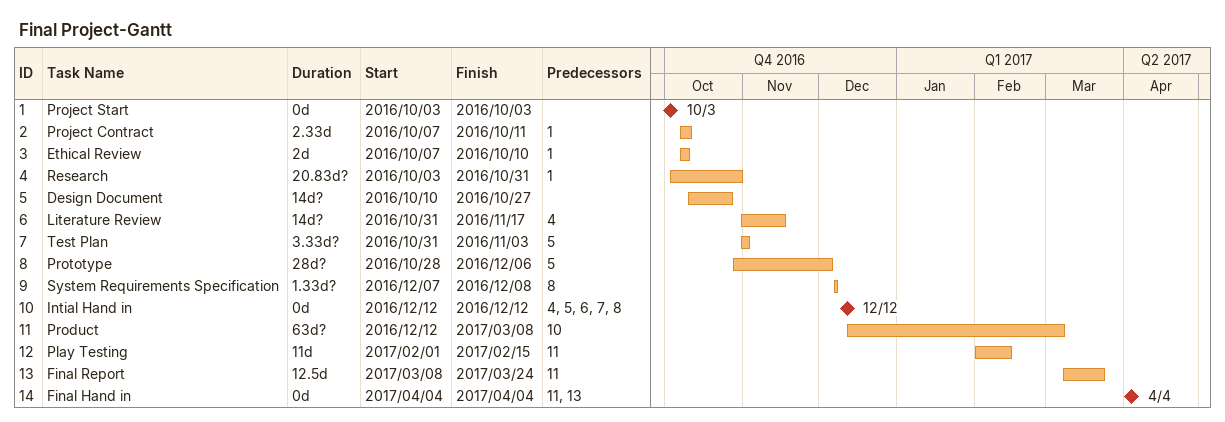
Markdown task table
Final Project-Gantt

| ID | Task | Duration | Start | Finish | Predecessors |
|---|---|---|---|---|---|
| 1 | Project Start | 0d | 2016-10-03 | 2016-10-03 |  |
| 2 | Project Contract | 2.33d | 2016-10-07 | 2016-10-11 | 1 |
| 3 | Ethical Review | 2d | 2016-10-07 | 2016-10-10 | 1 |
| 4 | Research | 20.83d? | 2016-10-03 | 2016-10-31 | 1 |
| 5 | Design Document | 14d? | 2016-10-10 | 2016-10-27 |  |
| 6 | Literature Review | 14d? | 2016-10-31 | 2016-11-17 | 4 |
| 7 | Test Plan | 3.33d? | 2016-10-31 | 2016-11-03 | 5 |
| 8 | Prototype | 28d? | 2016-10-28 | 2016-12-06 | 5 |
| 9 | System Requirements Specification | 1.33d? | 2016-12-07 | 2016-12-08 | 8 |
| 10 | Intial Hand in | 0d | 2016-12-12 | 2016-12-12 | 4, 5, 6, 7, 8 |
| 11 | Product | 63d? | 2016-12-12 | 2017-03-08 | 10 |
| 12 | Play Testing | 11d | 2017-02-01 | 2017-02-15 | 11 |
| 13 | Final Report | 12.5d | 2017-03-08 | 2017-03-24 | 11 |
| 14 | Final Hand in | 0d | 2017-04-04 | 2017-04-04 | 11, 13 |
